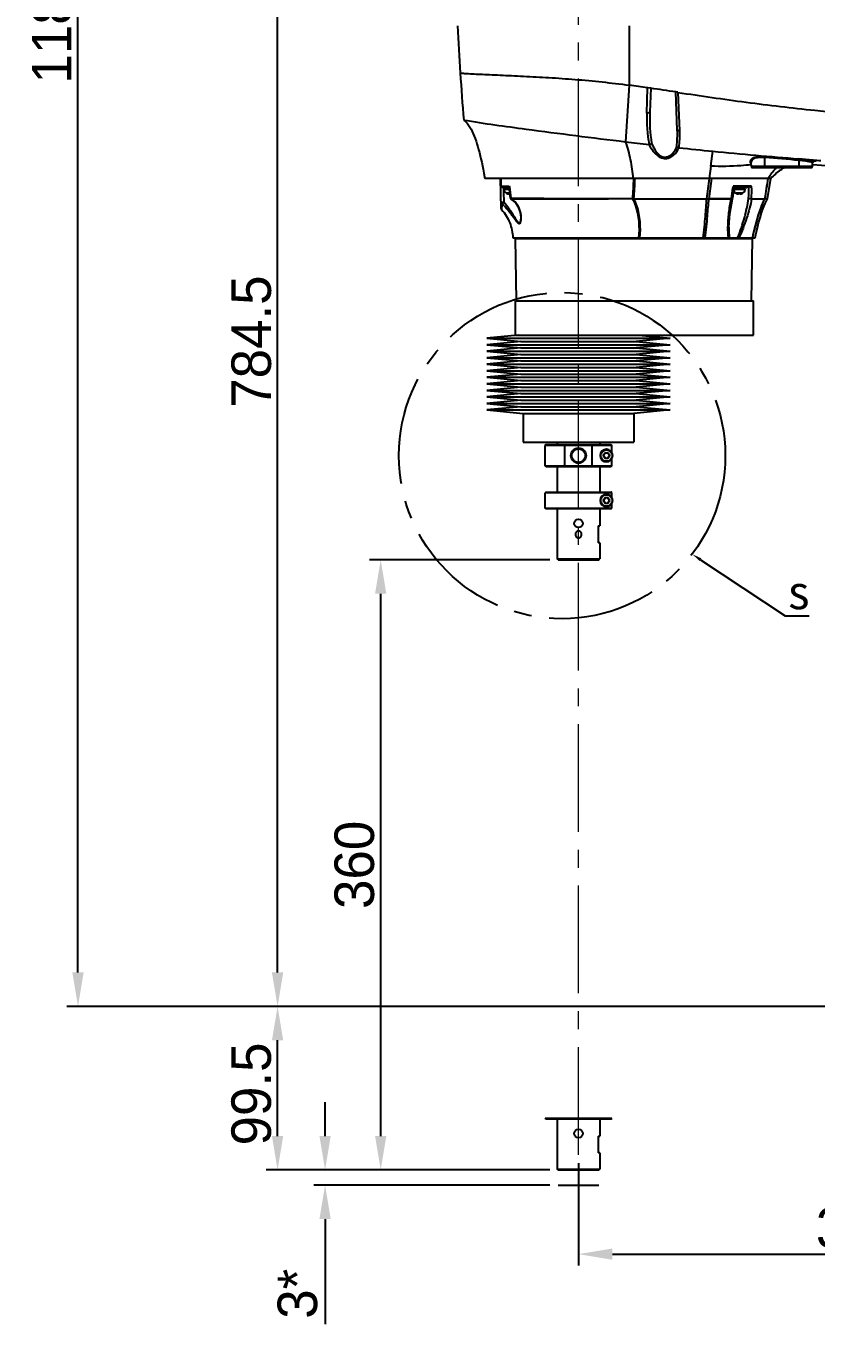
# Model space of a CAD drawing. Header units: millimetres. Extents: x 4086 to 8300, y 123 to 1549.
# Drawn here: x 6635.5 to 6775.3, y 816.3 to 1046.1 of the extents above; entities that cross this region are included whole.
import ezdxf
from ezdxf import colors
from ezdxf.entities.mleader import LeaderData, LeaderLine
from ezdxf.math import Vec2, Vec3

# ---------------------------------------------------------------- set-up
doc = ezdxf.new("R2010")
doc.units = ezdxf.units.MM
doc.linetypes.add('CENTER2', pattern=[28.575, 19.05, -3.175, 3.175, -3.175])
doc.linetypes.add('PHANTOM', pattern=[0.8, 0.45, -0.05, 0.1, -0.05, 0.1, -0.05])
doc.layers.add('DEFAULT_3', color=7, linetype='PHANTOM')
doc.layers.add('中心线层', color=7, linetype='CENTER2', lineweight=0)
doc.layers.add('轮廓实线层', color=7, linetype='Continuous', lineweight=30)
doc.styles.get("Standard").update_dxf_attribs({"font": 'simsun.ttc'})
doc.styles.add('思源黑', font='SourceHanSansCN-Normal.ttf')
doc.dimstyles.new('尺寸标注_3_10比例', dxfattribs={"dimtxt": 7, "dimasz": 6, "dimexe": 2, "dimexo": 1.5, "dimgap": 1, "dimtad": 1, "dimdec": 1, "dimlfac": 3.333333, "dimdsep": 46, "dimtxsty": '思源黑', "dimcen": 0.09, "dimadec": 0, "dimazin": 0, "dimtp": 0.01, "dimtm": 0.01, "dimtfac": 1, "dimtdec": 1, "dimtofl": 0, "dimtmove": 0, "dimatfit": 3, "dimfxl": 0, "dimtolj": 1, "dimarcsym": 0})

# ---------------------------------------------------------------- blocks, each defined once
blk = doc.blocks.new('*D1396')
at = {"layer": 'Defpoints', "color": 0}
for p in [(6840.73, 997.51), (6733.26, 846.31), (6840.73, 828.7)]:
    blk.add_point(p, dxfattribs=at)
at = {"layer": '轮廓实线层', "color": 0, "lineweight": -2}
for p, q in [((6840.73, 996.01), (6840.73, 826.7)), ((6733.26, 844.81), (6733.26, 826.7)), ((6739.26, 828.7), (6834.73, 828.7))]:
    blk.add_line(p, q, dxfattribs=at)
at = {"layer": '轮廓实线层', "color": 0}
for points in [[(6739.26, 829.7), (6739.26, 827.7), (6733.26, 828.7)], [(6834.73, 827.7), (6834.73, 829.7), (6840.73, 828.7)]]:
    blk.add_solid(points, dxfattribs=at)
at = {"layer": '轮廓实线层', "color": 0, "insert": (6786.99, 833.33), "char_height": 7, "attachment_point": 5, "style": '思源黑'}
blk.add_mtext('\\A1;358.2', dxfattribs=at)
blk = doc.blocks.new('*D1615')
at = {"color": 0, "lineweight": -2}
for p, q in [((6728.16, 951.61), (6696.24, 951.61)), ((6698.24, 849.61), (6698.24, 945.61)), ((6728.16, 843.61), (6696.24, 843.61))]:
    blk.add_line(p, q, dxfattribs=at)
at = {"color": 0}
for points in [[(6699.24, 945.61), (6697.24, 945.61), (6698.24, 951.61)], [(6697.24, 849.61), (6699.24, 849.61), (6698.24, 843.61)]]:
    blk.add_solid(points, dxfattribs=at)
at = {"layer": 'Defpoints', "color": 0}
for p in [(6698.24, 951.61), (6729.66, 951.61), (6729.66, 843.61)]:
    blk.add_point(p, dxfattribs=at)
at = {"color": 0, "insert": (6693.61, 897.61), "char_height": 7, "attachment_point": 5, "rotation": 90, "style": '思源黑'}
blk.add_mtext('\\A1;360', dxfattribs=at)
blk = doc.blocks.new('*D1616')
at = {"color": 0, "lineweight": -2}
for p, q in [((6934.86, 872.56), (6677.99, 872.56)), ((6679.99, 849.61), (6679.99, 866.56)), ((6728.16, 843.61), (6677.99, 843.61))]:
    blk.add_line(p, q, dxfattribs=at)
at = {"color": 0}
for points in [[(6680.99, 866.56), (6678.99, 866.56), (6679.99, 872.56)], [(6678.99, 849.61), (6680.99, 849.61), (6679.99, 843.61)]]:
    blk.add_solid(points, dxfattribs=at)
at = {"layer": 'Defpoints', "color": 0}
for p in [(6679.99, 872.56), (6936.36, 872.56), (6729.66, 843.61)]:
    blk.add_point(p, dxfattribs=at)
at = {"color": 0, "insert": (6675.36, 857.05), "char_height": 7, "attachment_point": 5, "rotation": 90, "style": '思源黑'}
blk.add_mtext('\\A1;\\A1;99.5', dxfattribs=at)
blk = doc.blocks.new('*D1618')
at = {"color": 0, "lineweight": -2}
for p, q in [((6688.4, 849.61), (6688.4, 855.61)), ((6728.16, 843.61), (6686.4, 843.61)), ((6728.16, 840.91), (6686.4, 840.91)), ((6688.4, 834.91), (6688.4, 816.33))]:
    blk.add_line(p, q, dxfattribs=at)
at = {"color": 0}
for points in [[(6687.4, 849.61), (6689.4, 849.61), (6688.4, 843.61)], [(6689.4, 834.91), (6687.4, 834.91), (6688.4, 840.91)]]:
    blk.add_solid(points, dxfattribs=at)
at = {"layer": 'Defpoints', "color": 0}
for p in [(6688.4, 843.61), (6729.66, 843.61), (6729.66, 840.91)]:
    blk.add_point(p, dxfattribs=at)
at = {"color": 0, "insert": (6683.54, 821.68), "char_height": 7, "attachment_point": 5, "rotation": 90, "style": '思源黑'}
blk.add_mtext('\\A1;\\A1;3*', dxfattribs=at)
blk = doc.blocks.new('*D1620')
at = {"color": 0, "lineweight": -2}
for p, q in [((6807.18, 1107.91), (6677.99, 1107.91)), ((6679.99, 878.56), (6679.99, 1101.91)), ((6934.86, 872.56), (6677.99, 872.56))]:
    blk.add_line(p, q, dxfattribs=at)
at = {"color": 0}
for points in [[(6680.99, 1101.91), (6678.99, 1101.91), (6679.99, 1107.91)], [(6678.99, 878.56), (6680.99, 878.56), (6679.99, 872.56)]]:
    blk.add_solid(points, dxfattribs=at)
at = {"layer": 'Defpoints', "color": 0}
for p in [(6679.99, 1107.91), (6808.68, 1107.91), (6936.36, 872.56)]:
    blk.add_point(p, dxfattribs=at)
at = {"color": 0, "insert": (6675.37, 990.23), "char_height": 7, "attachment_point": 5, "rotation": 90, "style": '思源黑'}
blk.add_mtext('\\A1;784.5', dxfattribs=at)
blk = doc.blocks.new('*D1621')
at = {"color": 0, "lineweight": -2}
for p, q in [((6725.98, 1227.91), (6642.66, 1227.91)), ((6644.66, 878.56), (6644.66, 1221.91)), ((6934.86, 872.56), (6642.66, 872.56))]:
    blk.add_line(p, q, dxfattribs=at)
at = {"color": 0}
for points in [[(6645.66, 1221.91), (6643.66, 1221.91), (6644.66, 1227.91)], [(6643.66, 878.56), (6645.66, 878.56), (6644.66, 872.56)]]:
    blk.add_solid(points, dxfattribs=at)
at = {"layer": 'Defpoints', "color": 0}
for p in [(6644.66, 1227.91), (6727.48, 1227.91), (6936.36, 872.56)]:
    blk.add_point(p, dxfattribs=at)
at = {"color": 0, "insert": (6640.05, 1050.23), "char_height": 7, "attachment_point": 5, "rotation": 90, "style": '思源黑'}
blk.add_mtext('\\A1;\\A1;1181.5', dxfattribs=at)

msp = doc.modelspace()

# ---------------------------------------------------------------- linework, layer by layer
for p, q in [((6742.204, 1046.107), (6742.205, 1035.616)), ((6742.205, 1035.616), (6741.578, 1025.611)), ((6745.341, 1030.697), (6745.485, 1035.144)), ((6746.029, 1035.084), (6745.542, 1035.154)), ((6746.029, 1035.084), (6745.88, 1030.819)), ((6750.741, 1027.682), (6750.505, 1034.419)), ((6750.79, 1034.376), (6750.505, 1034.419)), ((6750.862, 1034.338), (6751.118, 1027.54)), ((6712.948, 1029.448), (6713.035, 1029.389)), ((6756.658, 1021.282), (6757.016, 1023.936)), ((6766.256, 1022.797), (6766.267, 1022.938)), ((6766.256, 1021.056), (6766.256, 1022.797)), ((6773.413, 1022.496), (6772.277, 1022.584)), ((6756.658, 1021.281), (6756.364, 1019.107)), ((6763.85, 1021.201), (6763.825, 1021.944)), ((6774.661, 1021.201), (6763.85, 1021.201)), ((6764, 1021.056), (6774.511, 1021.056)), ((6772.256, 1022.317), (6772.256, 1021.056)), ((6774.661, 1021.201), (6774.685, 1021.891)), ((6774.685, 1021.891), (6774.685, 1021.891)), ((6774.762, 1021.998), (6774.731, 1021.993)), ((6774.734, 1021.991), (6774.753, 1022.002)), ((6719.49, 1019.107), (6716.674, 1019.107)), ((6719.567, 1013.784), (6719.427, 1019.107)), ((6742.996, 1019.107), (6719.49, 1019.108)), ((6719.49, 1019.107), (6719.524, 1017.746)), ((6743.204, 1019.108), (6742.996, 1019.108)), ((6756.364, 1019.108), (6743.204, 1019.108)), ((6756.778, 1019.107), (6756.364, 1019.107)), ((6761.135, 1019.11), (6756.778, 1019.107)), ((6762.175, 1019.111), (6761.135, 1019.11)), ((6762.335, 1019.111), (6762.175, 1019.111)), ((6766.76, 1019.116), (6762.335, 1019.111)), ((6766.715, 1015.507), (6767.292, 1019.107)), ((6766.779, 1019.116), (6766.76, 1019.116)), ((6767.292, 1019.107), (6766.778, 1019.108)), ((6719.524, 1017.746), (6721.001, 1017.746)), ((6720.937, 1017.607), (6719.617, 1017.607)), ((6719.772, 1017.457), (6719.772, 1017.607)), ((6720.928, 1017.457), (6719.773, 1017.457)), ((6719.956, 1017.461), (6719.96, 1017.243)), ((6719.96, 1017.243), (6719.962, 1017.153)), ((6719.962, 1017.153), (6719.971, 1016.713)), ((6719.971, 1016.713), (6720.008, 1014.912)), ((6720.057, 1017.154), (6720.057, 1017.244)), ((6720.057, 1017.244), (6720.974, 1017.244)), ((6720.984, 1017.154), (6720.057, 1017.154)), ((6720.293, 1017.244), (6720.293, 1017.457)), ((6720.5, 1016.49), (6720.567, 1016.464)), ((6720.508, 1016.49), (6720.5, 1016.49)), ((6720.95, 1016.49), (6720.508, 1016.49)), ((6720.567, 1016.47), (6720.567, 1016.464)), ((6720.928, 1017.617), (6721.17, 1015.643)), ((6721.003, 1016.493), (6720.95, 1016.49)), ((6720.95, 1016.47), (6720.95, 1016.385)), ((6721.001, 1017.746), (6721.015, 1017.628)), ((6721.077, 1016.49), (6721.003, 1016.493)), ((6721.175, 1015.644), (6721.17, 1015.642)), ((6721.192, 1015.646), (6721.175, 1015.644)), ((6721.26, 1015.655), (6721.324, 1015.654)), ((6760.53, 1015.529), (6760.607, 1016.037)), ((6760.618, 1017.638), (6760.589, 1017.434)), ((6760.607, 1016.037), (6760.836, 1017.607)), ((6760.633, 1017.741), (6760.618, 1017.638)), ((6760.839, 1017.741), (6760.633, 1017.741)), ((6762.747, 1017.154), (6760.782, 1017.154)), ((6760.784, 1017.244), (6762.747, 1017.244)), ((6763.032, 1017.457), (6760.815, 1017.457)), ((6761.92, 1017.607), (6760.821, 1017.607)), ((6761.133, 1017.74), (6760.839, 1017.741)), ((6760.943, 1017.244), (6760.943, 1017.457)), ((6761.922, 1017.739), (6761.133, 1017.74)), ((6761.15, 1016.49), (6761.217, 1016.464)), ((6761.158, 1016.49), (6761.15, 1016.49)), ((6761.6, 1016.49), (6761.158, 1016.49)), ((6761.217, 1016.47), (6761.217, 1016.464)), ((6761.653, 1016.493), (6761.6, 1016.49)), ((6761.6, 1016.47), (6761.6, 1016.385)), ((6761.727, 1016.49), (6761.653, 1016.493)), ((6761.804, 1016.493), (6761.727, 1016.49)), ((6761.855, 1016.49), (6761.804, 1016.493)), ((6762.304, 1016.49), (6761.855, 1016.49)), ((6761.855, 1016.385), (6761.855, 1016.47)), ((6762.005, 1017.738), (6761.922, 1017.739)), ((6762.337, 1017.738), (6762.005, 1017.738)), ((6762.237, 1016.464), (6762.304, 1016.49)), ((6762.237, 1016.464), (6762.237, 1016.47)), ((6762.596, 1017.737), (6762.337, 1017.738)), ((6762.512, 1017.244), (6762.512, 1017.457)), ((6763.626, 1017.607), (6762.583, 1017.607)), ((6763.033, 1017.737), (6762.596, 1017.737)), ((6762.747, 1017.154), (6762.747, 1017.244)), ((6763.032, 1017.457), (6763.032, 1017.607)), ((6763.645, 1017.736), (6763.033, 1017.737)), ((6763.894, 1017.736), (6763.645, 1017.736)), ((6719.653, 1014.023), (6719.643, 1013.592)), ((6721.324, 1015.417), (6721.33, 1015.416)), ((6721.325, 1015.417), (6721.624, 1015.231)), ((6721.624, 1015.231), (6722.143, 1014.759)), ((6722.143, 1014.759), (6722.587, 1014.083)), ((6742.807, 1015.533), (6742.818, 1015.483)), ((6742.807, 1015.533), (6743.012, 1015.532)), ((6742.818, 1015.483), (6743.023, 1015.484)), ((6743.012, 1015.532), (6743.023, 1015.484)), ((6755.932, 1015.518), (6756.338, 1015.518)), ((6760.06, 1012.874), (6760.525, 1015.503)), ((6760.32, 1015.559), (6760.315, 1015.524)), ((6760.525, 1015.503), (6760.53, 1015.529)), ((6760.525, 1015.503), (6760.525, 1015.503)), ((6766.715, 1015.507), (6766.194, 1015.507)), ((6723.025, 1012.271), (6723.025, 1012.268)), ((6759.884, 1010.516), (6760.06, 1012.874)), ((6759.884, 1010.517), (6759.884, 1010.516)), ((6721.645, 1008.607), (6760.187, 1008.607)), ((6722.301, 997.422), (6722.109, 1008.46)), ((6722.109, 1008.46), (6764.081, 1008.46)), ((6760.897, 1008.607), (6764.545, 1008.607)), ((6763.889, 997.422), (6764.081, 1008.46)), ((6764.032, 1008.654), (6764.022, 1008.607)), ((6764.047, 1008.724), (6764.032, 1008.654)), ((6764.05, 1008.65), (6764.041, 1008.607)), ((6722.111, 991.377), (6722.111, 997.422)), ((6722.111, 997.422), (6764.201, 997.422)), ((6764.201, 991.377), (6764.201, 997.422)), ((6722.569, 991.377), (6717.036, 990.844)), ((6717.036, 990.844), (6723.036, 990.266)), ((6717.036, 990.844), (6749.475, 990.844)), ((6722.111, 991.377), (6764.201, 991.377)), ((6749.475, 990.844), (6743.475, 990.266)), ((6743.942, 991.377), (6749.475, 990.844)), ((6723.036, 990.266), (6717.036, 989.689)), ((6717.036, 989.689), (6723.036, 989.111)), ((6717.036, 989.689), (6749.475, 989.689)), ((6723.036, 989.111), (6717.036, 988.533)), ((6717.036, 988.533), (6723.036, 987.955)), ((6717.036, 988.533), (6749.475, 988.533)), ((6723.036, 990.266), (6743.475, 990.266)), ((6723.036, 989.111), (6743.475, 989.111)), ((6743.475, 990.266), (6749.475, 989.689)), ((6749.475, 989.689), (6743.475, 989.111)), ((6743.475, 989.111), (6749.475, 988.533)), ((6749.475, 988.533), (6743.475, 987.955)), ((6723.036, 987.955), (6717.036, 987.378)), ((6717.036, 987.378), (6723.036, 986.8)), ((6717.036, 987.378), (6749.475, 987.378)), ((6723.036, 986.8), (6717.036, 986.222)), ((6717.036, 986.222), (6723.036, 985.644)), ((6717.036, 986.222), (6749.475, 986.222)), ((6723.036, 987.955), (6743.475, 987.955)), ((6723.036, 986.8), (6743.475, 986.8)), ((6743.475, 987.955), (6749.475, 987.378)), ((6749.475, 987.378), (6743.475, 986.8)), ((6743.475, 986.8), (6749.475, 986.222)), ((6749.475, 986.222), (6743.475, 985.644)), ((6723.036, 985.644), (6717.036, 985.067)), ((6717.036, 985.067), (6723.036, 984.489)), ((6717.036, 985.067), (6749.475, 985.067)), ((6723.036, 984.489), (6717.036, 983.911)), ((6717.036, 983.911), (6723.036, 983.334)), ((6717.036, 983.911), (6749.475, 983.911)), ((6723.036, 985.644), (6743.475, 985.644)), ((6723.036, 984.489), (6743.475, 984.489)), ((6743.475, 985.644), (6749.475, 985.067)), ((6749.475, 985.067), (6743.475, 984.489)), ((6743.475, 984.489), (6749.475, 983.911)), ((6749.475, 983.911), (6743.475, 983.334)), ((6723.036, 983.334), (6717.036, 982.756)), ((6717.036, 982.756), (6723.036, 982.178)), ((6717.036, 982.756), (6749.475, 982.756)), ((6723.036, 982.178), (6717.036, 981.6)), ((6717.036, 981.6), (6723.036, 981.023)), ((6717.036, 981.6), (6749.475, 981.6)), ((6723.036, 983.334), (6743.475, 983.334)), ((6723.036, 982.178), (6743.475, 982.178)), ((6743.475, 983.334), (6749.475, 982.756)), ((6749.475, 982.756), (6743.475, 982.178)), ((6743.475, 982.178), (6749.475, 981.6)), ((6749.475, 981.6), (6743.475, 981.023)), ((6723.036, 981.023), (6717.036, 980.445)), ((6717.036, 980.445), (6723.036, 979.867)), ((6717.036, 980.445), (6749.475, 980.445)), ((6723.036, 979.867), (6717.036, 979.289)), ((6717.036, 979.289), (6723.036, 978.712)), ((6717.036, 979.289), (6749.475, 979.289)), ((6723.036, 981.023), (6743.475, 981.023)), ((6723.036, 979.867), (6743.475, 979.867)), ((6743.475, 981.023), (6749.475, 980.445)), ((6749.475, 980.445), (6743.475, 979.867)), ((6743.475, 979.867), (6749.475, 979.289)), ((6749.475, 979.289), (6743.475, 978.712)), ((6723.036, 978.712), (6717.036, 978.134)), ((6717.036, 978.134), (6723.461, 977.515)), ((6717.036, 978.134), (6749.475, 978.134)), ((6723.036, 978.712), (6743.475, 978.712)), ((6723.461, 977.515), (6723.461, 972.456)), ((6723.461, 977.515), (6743.051, 977.515)), ((6749.475, 978.134), (6743.051, 977.515)), ((6743.051, 977.515), (6743.051, 972.456)), ((6743.475, 978.712), (6749.475, 978.134)), ((6723.461, 972.456), (6743.051, 972.456)), ((6727.481, 972.006), (6727.331, 971.856)), ((6727.481, 972.006), (6739.026, 972.006)), ((6729.506, 972.456), (6729.506, 972.006)), ((6737.006, 972.456), (6737.006, 972.006)), ((6739.026, 972.006), (6739.176, 971.856)), ((6727.331, 968.256), (6727.331, 971.856)), ((6739.176, 971.856), (6727.331, 971.856)), ((6730.817, 968.256), (6730.817, 971.856)), ((6734.251, 970.726), (6734.251, 970.968)), ((6735.694, 968.256), (6735.694, 971.856)), ((6737.947, 970.5), (6737.688, 970.053)), ((6737.688, 970.053), (6737.946, 969.606)), ((6738.463, 970.499), (6737.947, 970.5)), ((6738.462, 969.606), (6738.72, 970.053)), ((6738.72, 970.053), (6738.463, 970.499)), ((6738.988, 970.86), (6738.988, 970.752)), ((6739.176, 970.449), (6739.176, 971.856)), ((6727.481, 968.106), (6727.331, 968.256)), ((6727.331, 968.256), (6739.176, 968.256)), ((6727.481, 968.106), (6739.026, 968.106)), ((6729.506, 968.106), (6729.506, 963.606)), ((6734.251, 969.144), (6734.251, 969.386)), ((6737.006, 968.106), (6737.006, 963.606)), ((6737.946, 969.606), (6738.462, 969.606)), ((6738.988, 969.353), (6738.988, 969.245)), ((6739.176, 968.256), (6739.026, 968.106)), ((6739.176, 968.256), (6739.176, 969.656)), ((6727.481, 963.606), (6727.331, 963.456)), ((6727.331, 960.756), (6727.331, 963.456)), ((6739.176, 963.456), (6727.331, 963.456)), ((6727.481, 963.606), (6739.026, 963.606)), ((6738.988, 962.91), (6738.988, 962.802)), ((6739.076, 963.556), (6739.026, 963.606)), ((6739.126, 963.506), (6739.076, 963.556)), ((6739.176, 963.456), (6739.126, 963.506)), ((6739.176, 962.499), (6739.176, 963.456)), ((6727.481, 960.606), (6727.331, 960.756)), ((6727.331, 960.756), (6739.176, 960.756)), ((6739.026, 960.606), (6727.481, 960.606)), ((6729.506, 960.606), (6729.506, 951.756)), ((6737.006, 960.606), (6737.006, 957.606)), ((6737.947, 962.55), (6737.688, 962.103)), ((6737.688, 962.103), (6737.946, 961.656)), ((6737.946, 961.656), (6738.462, 961.656)), ((6738.463, 962.549), (6737.947, 962.55)), ((6738.462, 961.656), (6738.72, 962.103)), ((6738.72, 962.103), (6738.463, 962.549)), ((6738.988, 961.403), (6738.988, 961.295)), ((6739.026, 960.606), (6739.176, 960.756)), ((6739.176, 960.756), (6739.176, 961.706)), ((6736.706, 957.606), (6736.706, 954.606)), ((6736.706, 957.606), (6737.006, 957.606)), ((6737.006, 954.606), (6736.706, 954.606)), ((6737.006, 954.606), (6737.006, 951.756)), ((6729.656, 951.606), (6729.506, 951.756)), ((6729.506, 951.756), (6737.006, 951.756)), ((6729.656, 951.606), (6736.856, 951.606)), ((6736.856, 951.606), (6737.006, 951.756)), ((6727.481, 852.606), (6727.331, 852.756)), ((6727.331, 852.756), (6739.176, 852.756)), ((6739.026, 852.606), (6727.481, 852.606)), ((6729.506, 852.606), (6729.506, 843.756)), ((6737.006, 852.606), (6737.006, 849.606)), ((6739.026, 852.606), (6739.176, 852.756)), ((6736.706, 849.606), (6736.706, 846.606)), ((6736.706, 849.606), (6737.006, 849.606)), ((6737.006, 846.606), (6736.706, 846.606)), ((6737.006, 846.606), (6737.006, 843.756)), ((6729.656, 843.606), (6729.506, 843.756)), ((6729.506, 843.756), (6737.006, 843.756)), ((6729.656, 843.606), (6736.856, 843.606)), ((6736.856, 843.606), (6737.006, 843.756)), ((6729.656, 840.906), (6736.856, 840.906))]:
    msp.add_line(p, q)
for points in [[(6745.542, 1035.154), (6745.524, 1035.147), (6745.505, 1035.143), (6745.485, 1035.144)], [(6750.862, 1034.338), (6750.836, 1034.346), (6750.812, 1034.358), (6750.79, 1034.376)], [(6713.035, 1029.389), (6713.313, 1029.157), (6713.569, 1028.874), (6713.804, 1028.549), (6714.023, 1028.196), (6714.229, 1027.824), (6714.425, 1027.436), (6714.611, 1027.03), (6714.787, 1026.605), (6714.956, 1026.16), (6715.117, 1025.701), (6715.273, 1025.225), (6715.424, 1024.733), (6715.571, 1024.223), (6715.714, 1023.694), (6715.853, 1023.146), (6715.989, 1022.578), (6716.122, 1021.988), (6716.252, 1021.374), (6716.379, 1020.736), (6716.505, 1020.071), (6716.628, 1019.378), (6716.674, 1019.107)], [(6745.772, 1025.129), (6745.756, 1025.127), (6745.738, 1025.126), (6745.721, 1025.128)], [(6751.024, 1024.543), (6751.013, 1024.545), (6751.002, 1024.547), (6750.991, 1024.549)], [(6774.685, 1021.891), (6774.686, 1021.907), (6774.734, 1021.991)], [(6722.587, 1014.083), (6722.923, 1013.105), (6723.025, 1012.271)]]:
    msp.add_lwpolyline(points)
for centre, radius in [((6733.256, 970.056), 1.35), ((6733.256, 970.056), 1.2), ((6738.204, 970.053), 1.05), ((6738.204, 970.053), 1.005), ((6738.204, 970.053), 0.516), ((6738.204, 962.103), 1.05), ((6738.204, 962.103), 1.005), ((6738.204, 962.103), 0.516), ((6733.256, 958.056), 0.75), ((6733.256, 850.056), 0.75)]:
    msp.add_circle(centre, radius)
for centre, radius, start, end in [((7243.099, 1071.594), 531.856, 182.74675, 183.64504), ((7116.254, 1063.443), 404.75, 183.63505, 184.81655), ((6707.541, 783.289), 254.697, 81.43248, 82.17787), ((6659.105, 434.538), 606.804, 81.336764, 81.764023), ((6842.337, 1880.692), 860.999, 263.279521, 263.557032), ((6833.158, 1795.651), 775.466, 263.920061, 264.365159), ((6830.732, 1769.73), 749.429, 264.355139, 265.526441), ((6618.236, -874.827), 1903.53, 85.358618, 85.539802), ((6764, 1021.206), 0.15, 182, 270), ((6770.205, 998.783), 23.623, 84.16346, 85.02145), ((6770.182, 998.527), 23.88, 83.33488, 84.16911), ((6830.24, 1763.605), 743.284, 265.615238, 265.826311), ((6772.445, 1062.103), 39.982, 272.90137, 274.09239), ((6774.511, 1021.206), 0.15, 270, 358), ((6837.607, 1751.112), 732.231, 265.071003, 267.053115), ((6774.582, 1023.159), 1.175, 275.54196, 277.29849), ((6719.613, 1017.757), 0.15, 181.5, 270), ((6720.777, 1017.154), 0.72, 180, 247.38014), ((6721.077, 1017.874), 1.495, 250.04787, 265.10622), ((6721.077, 1017.874), 1.411, 264.81427, 270), ((7291.445, 1087.316), 574.671, 186.965186, 187.163407), ((6723.163, 1000.867), 14.91, 97.33443, 97.59693), ((6347.816, 1075.723), 416.868, 351.70183, 351.96213), ((6761.427, 1017.154), 0.72, 195.03637, 247.38014), ((6761.727, 1017.874), 1.495, 250.04787, 265.10622), ((6761.727, 1017.874), 1.411, 264.81427, 275.18573), ((6761.727, 1017.874), 1.495, 274.89378, 289.95213), ((6762.027, 1017.154), 0.72, 292.61986, 360), ((7049.671, 1005.376), 330.131, 178.38396, 178.49919), ((6701.739, 996.763), 25.354, 43.69467, 44.98616), ((6739.717, 6289.591), 5274.108, 270.035916, 270.176137), ((6756.048, -468.345), 1483.842, 89.835296, 89.98892), ((6755.596, 2797.338), 1781.82, 270.023841, 270.151734), ((6759.292, 1015.565), 1.024, 355.86072, 357.74773), ((6760.529, 1017.427), 1.914, 263.58384, 264.82313), ((6718.567, 1012.109), 4.538, 2.09827, 6.19583), ((6754.562, 1011.956), 7.613, 333.90627, 334.53961), ((6784.808, 960.232), 55.228, 167.69052, 167.84975), ((6681.703, 960.232), 55.228, 12.15025, 12.30948), ((6738.204, 970.053), 1.125, 45.88933, 314.11067), ((6784.808, 979.88), 55.228, 192.15025, 192.30948), ((6681.703, 979.88), 55.228, 347.69052, 347.84975), ((6738.204, 962.103), 1.125, 45.88933, 314.11067)]:
    msp.add_arc(centre, radius, start, end)
for points, knots in [([(6712.318, 1037.782), (6712.321, 1037.76), (6712.45, 1037.786), (6712.596, 1037.735), (6712.923, 1037.731), (6713.326, 1037.696), (6713.841, 1037.669), (6714.689, 1037.62), (6715.929, 1037.56), (6717.59, 1037.486), (6719.445, 1037.405), (6721.445, 1037.315), (6724.315, 1037.178), (6728.074, 1036.976), (6732.71, 1036.656), (6737.445, 1036.219), (6740.616, 1035.835), (6742.205, 1035.616)], [0, 0, 0, 0, 0.0021912, 0.0085301, 0.018825, 0.03274, 0.0499243, 0.0700536, 0.1179172, 0.174061, 0.2365446, 0.3036784, 0.3744853, 0.5241356, 0.6803717, 0.8395047, 1, 1, 1, 1]), ([(6750.862, 1034.338), (6754.883, 1033.748), (6762.936, 1032.551), (6779.141, 1030.638), (6791.37, 1029.791), (6799.532, 1029.382)], [0, 0, 0, 0, 0.2490964, 0.4990653, 1, 1, 1, 1]), ([(6712.933, 1029.458), (6716.6, 1028.842), (6726.149, 1027.548), (6735.703, 1026.309), (6741.578, 1025.611)], [0, 0, 0, 0, 0.385917, 1, 1, 1, 1]), ([(6745.88, 1030.819), (6745.878, 1030.753), (6745.623, 1030.685), (6745.465, 1030.685), (6745.341, 1030.697)], [0, 0, 0, 0, 0.3457615, 1, 1, 1, 1]), ([(6751.118, 1027.54), (6751.07, 1027.541), (6750.948, 1027.553), (6750.744, 1027.593), (6750.741, 1027.682)], [0, 0, 0, 0, 0.3505941, 1, 1, 1, 1]), ([(6742.996, 1019.107), (6742.869, 1020.224), (6742.628, 1021.889), (6742.121, 1024.053), (6741.808, 1025.116), (6741.578, 1025.611)], [0, 0, 0, 0, 0.5051725, 0.7544999, 1, 1, 1, 1]), ([(6745.721, 1025.128), (6746.278, 1024.051), (6747.453, 1022.445), (6749.373, 1022.726), (6750.346, 1023.357), (6750.837, 1024.061), (6751.024, 1024.543)], [0, 0, 0, 0, 0.5145003, 0.6531418, 0.7804651, 1, 1, 1, 1]), ([(6745.772, 1025.129), (6745.892, 1025.154), (6746.043, 1025.212), (6746.169, 1025.308), (6746.193, 1025.332)], [0, 0, 0, 0, 0.7818208, 1, 1, 1, 1]), ([(6746.193, 1025.332), (6746.613, 1024.316), (6747.528, 1022.66), (6749.27, 1022.974), (6750.094, 1023.635), (6750.491, 1024.316), (6750.65, 1024.781)], [0, 0, 0, 0, 0.5140718, 0.6451742, 0.7703741, 1, 1, 1, 1]), ([(6750.991, 1024.549), (6750.885, 1024.579), (6750.751, 1024.644), (6750.664, 1024.755), (6750.65, 1024.781)], [0, 0, 0, 0, 0.7887978, 1, 1, 1, 1]), ([(6763.683, 1021.929), (6763.643, 1022.09), (6763.722, 1022.509), (6764.346, 1022.88), (6765.223, 1022.993), (6765.897, 1022.966), (6766.267, 1022.938)], [0, 0, 0, 0, 0.1580817, 0.3576569, 0.6454314, 1, 1, 1, 1]), ([(6766.256, 1022.797), (6765.932, 1022.825), (6765.333, 1022.851), (6764.541, 1022.761), (6763.957, 1022.462), (6763.819, 1022.098), (6763.825, 1021.944)], [0, 0, 0, 0, 0.3431393, 0.6301955, 0.8376535, 1, 1, 1, 1]), ([(6763.824, 1021.529), (6763.219, 1021.47), (6760.837, 1021.264), (6758.439, 1021.212), (6756.658, 1021.281)], [0, 0, 0, 0, 0.2544356, 1, 1, 1, 1]), ([(6766.779, 1019.116), (6767.137, 1019.641), (6767.64, 1020.318), (6768.219, 1020.927), (6768.365, 1021.069)], [0, 0, 0, 0, 0.7575475, 1, 1, 1, 1]), ([(6769.746, 1021.075), (6769.491, 1020.929), (6768.61, 1020.355), (6767.811, 1019.659), (6767.292, 1019.107)], [0, 0, 0, 0, 0.2788282, 1, 1, 1, 1]), ([(6772.256, 1022.317), (6772.257, 1022.334), (6772.261, 1022.382), (6772.264, 1022.43), (6772.268, 1022.46)], [0, 0, 0, 0, 0.3535636, 1, 1, 1, 1]), ([(6774.329, 1022.028), (6774.241, 1022.048), (6773.786, 1022.14), (6773.325, 1022.202), (6772.953, 1022.246)], [0, 0, 0, 0, 0.1940421, 1, 1, 1, 1]), ([(6773.402, 1022.343), (6773.507, 1022.33), (6773.864, 1022.282), (6774.221, 1022.225), (6774.469, 1022.172)], [0, 0, 0, 0, 0.2949938, 1, 1, 1, 1]), ([(6774.685, 1021.891), (6774.685, 1021.928), (6774.513, 1021.972), (6774.418, 1022.007), (6774.329, 1022.028)], [0, 0, 0, 0, 0.2845114, 1, 1, 1, 1]), ([(6774.469, 1022.172), (6774.544, 1022.155), (6774.661, 1022.114), (6774.797, 1022.102), (6774.868, 1022.007), (6774.791, 1022.003), (6774.762, 1021.998)], [0, 0, 0, 0, 0.4602155, 0.7354534, 0.8276085, 1, 1, 1, 1]), ([(6719.463, 1017.754), (6719.463, 1017.748), (6719.495, 1017.752), (6719.509, 1017.747), (6719.525, 1017.746)], [0, 0, 0, 0, 0.2692391, 1, 1, 1, 1]), ([(6719.525, 1017.746), (6719.526, 1017.723), (6719.537, 1017.678), (6719.567, 1017.64), (6719.585, 1017.627)], [0, 0, 0, 0, 0.5107476, 1, 1, 1, 1]), ([(6719.585, 1017.627), (6719.59, 1017.624), (6719.599, 1017.618), (6719.61, 1017.614), (6719.615, 1017.612)], [0, 0, 0, 0, 0.5100563, 1, 1, 1, 1]), ([(6719.615, 1017.612), (6719.62, 1017.611), (6719.629, 1017.608), (6719.639, 1017.607), (6719.644, 1017.607)], [0, 0, 0, 0, 0.5131542, 1, 1, 1, 1]), ([(6721.277, 1015.559), (6721.272, 1015.574), (6721.265, 1015.606), (6721.261, 1015.639), (6721.26, 1015.655)], [0, 0, 0, 0, 0.4999689, 1, 1, 1, 1]), ([(6721.324, 1015.654), (6722.906, 1015.64), (6730.067, 1015.56), (6737.228, 1015.544), (6742.807, 1015.533)], [0, 0, 0, 0, 0.2209472, 1, 1, 1, 1]), ([(6760.802, 1017.613), (6760.805, 1017.611), (6760.812, 1017.609), (6760.818, 1017.607), (6760.821, 1017.607)], [0, 0, 0, 0, 0.5562099, 1, 1, 1, 1]), ([(6719.537, 1014.912), (6719.538, 1014.899), (6719.623, 1014.916), (6719.743, 1014.888), (6719.906, 1014.905), (6720.008, 1014.912)], [0, 0, 0, 0, 0.0822159, 0.34969, 1, 1, 1, 1]), ([(6719.671, 1014.686), (6719.66, 1014.693), (6719.639, 1014.708), (6719.62, 1014.726), (6719.611, 1014.736)], [0, 0, 0, 0, 0.4966088, 1, 1, 1, 1]), ([(6719.643, 1013.591), (6720.249, 1012.915), (6721.223, 1011.328), (6721.587, 1009.514), (6721.645, 1008.607)], [0, 0, 0, 0, 0.4996523, 1, 1, 1, 1]), ([(6719.671, 1014.686), (6719.687, 1014.685), (6719.725, 1014.69), (6719.76, 1014.702), (6719.779, 1014.711)], [0, 0, 0, 0, 0.4367067, 1, 1, 1, 1]), ([(6723.025, 1012.268), (6723.031, 1012.047), (6723.02, 1011.724), (6722.942, 1011.378), (6722.846, 1011.222), (6722.657, 1011.199), (6722.484, 1011.428), (6722.214, 1011.797), (6721.879, 1012.361), (6721.452, 1013.027), (6720.849, 1013.9), (6720.35, 1014.516), (6720.008, 1014.912)], [0, 0, 0, 0, 0.1148351, 0.1653306, 0.1856955, 0.2033854, 0.2536717, 0.3161236, 0.4501988, 0.5886668, 0.7286508, 1, 1, 1, 1]), ([(6720.071, 1014.278), (6720.403, 1013.929), (6720.882, 1013.385), (6721.472, 1012.624), (6721.888, 1012.058), (6722.22, 1011.593), (6722.488, 1011.292), (6722.682, 1011.106), (6722.93, 1011.16), (6723.016, 1011.385), (6723.075, 1011.626), (6723.093, 1011.807), (6723.099, 1011.9)], [0, 0, 0, 0, 0.2855735, 0.4290564, 0.5694564, 0.7031376, 0.7640316, 0.8137198, 0.8496634, 0.8933583, 0.9447979, 1, 1, 1, 1]), ([(6721.249, 1015.475), (6721.259, 1015.469), (6721.282, 1015.462), (6721.306, 1015.462), (6721.318, 1015.464)], [0, 0, 0, 0, 0.4612416, 1, 1, 1, 1]), ([(6721.33, 1015.416), (6721.333, 1015.416), (6721.341, 1015.421), (6721.348, 1015.426), (6721.352, 1015.43)], [0, 0, 0, 0, 0.4115889, 1, 1, 1, 1]), ([(6742.818, 1015.483), (6740.923, 1015.48), (6733.768, 1015.468), (6726.612, 1015.427), (6721.352, 1015.43)], [0, 0, 0, 0, 0.2648213, 1, 1, 1, 1]), ([(6722.423, 1014.475), (6722.358, 1014.57), (6722.065, 1014.952), (6721.675, 1015.258), (6721.352, 1015.43)], [0, 0, 0, 0, 0.239695, 1, 1, 1, 1]), ([(6723.079, 1012.599), (6723.026, 1013.091), (6722.853, 1013.753), (6722.52, 1014.333), (6722.423, 1014.475)], [0, 0, 0, 0, 0.7417574, 1, 1, 1, 1]), ([(6742.818, 1015.484), (6743.022, 1015.094), (6743.938, 1012.936), (6744.069, 1010.495), (6743.883, 1008.607)], [0, 0, 0, 0, 0.1881877, 1, 1, 1, 1]), ([(6743.023, 1015.484), (6743.222, 1015.093), (6744.12, 1012.93), (6744.248, 1010.494), (6744.06, 1008.607)], [0, 0, 0, 0, 0.1879976, 1, 1, 1, 1]), ([(6755.929, 1015.497), (6755.776, 1014.489), (6755.672, 1012.179), (6755.436, 1009.883), (6755.255, 1008.607)], [0, 0, 0, 0, 0.4415484, 1, 1, 1, 1]), ([(6756.335, 1015.497), (6756.166, 1014.489), (6756.035, 1012.178), (6755.79, 1009.882), (6755.606, 1008.607)], [0, 0, 0, 0, 0.4425191, 1, 1, 1, 1]), ([(6759.715, 1010.519), (6759.729, 1011.35), (6759.862, 1013.017), (6760.1, 1014.678), (6760.313, 1015.491)], [0, 0, 0, 0, 0.4973393, 1, 1, 1, 1]), ([(6760.313, 1015.491), (6760.331, 1015.488), (6760.368, 1015.483), (6760.404, 1015.48), (6760.422, 1015.479)], [0, 0, 0, 0, 0.5082576, 1, 1, 1, 1]), ([(6760.43, 1015.515), (6760.418, 1015.516), (6760.393, 1015.517), (6760.369, 1015.519), (6760.356, 1015.52)], [0, 0, 0, 0, 0.4869591, 1, 1, 1, 1]), ([(6760.422, 1015.479), (6760.446, 1015.478), (6760.478, 1015.479), (6760.521, 1015.491), (6760.525, 1015.503)], [0, 0, 0, 0, 0.6552703, 1, 1, 1, 1]), ([(6760.43, 1015.515), (6760.446, 1015.515), (6760.475, 1015.515), (6760.503, 1015.517), (6760.514, 1015.52)], [0, 0, 0, 0, 0.5918718, 1, 1, 1, 1]), ([(6760.514, 1015.52), (6760.518, 1015.521), (6760.524, 1015.522), (6760.53, 1015.526), (6760.53, 1015.529)], [0, 0, 0, 0, 0.6342683, 1, 1, 1, 1]), ([(6761.435, 1008.683), (6761.962, 1009.789), (6762.611, 1012.11), (6763.234, 1014.431), (6763.367, 1015.596)], [0, 0, 0, 0, 0.5110082, 1, 1, 1, 1]), ([(6763.867, 1015.507), (6763.82, 1014.937), (6763.518, 1013.789), (6763.013, 1012.064), (6762.394, 1010.315), (6761.918, 1009.154), (6761.608, 1008.607)], [0, 0, 0, 0, 0.2355743, 0.4853692, 0.741329, 1, 1, 1, 1]), ([(6763.867, 1015.506), (6763.822, 1015.506), (6763.703, 1015.468), (6763.531, 1015.505), (6763.398, 1015.552), (6763.367, 1015.596)], [0, 0, 0, 0, 0.2568354, 0.6918606, 1, 1, 1, 1]), ([(6763.877, 1015.507), (6764.168, 1015.503), (6764.94, 1015.511), (6765.713, 1015.509), (6766.194, 1015.507)], [0, 0, 0, 0, 0.3760003, 1, 1, 1, 1]), ([(6766.194, 1015.507), (6765.942, 1015.008), (6764.984, 1012.828), (6764.431, 1010.5), (6764.047, 1008.724)], [0, 0, 0, 0, 0.2353014, 1, 1, 1, 1]), ([(6766.214, 1015.507), (6765.958, 1015.003), (6764.99, 1012.799), (6764.436, 1010.445), (6764.05, 1008.65)], [0, 0, 0, 0, 0.2355472, 1, 1, 1, 1]), ([(6733.256, 956.706), (6733.18, 956.706), (6733.028, 956.672), (6732.843, 956.532), (6732.724, 956.334), (6732.684, 956.106), (6732.724, 955.879), (6732.843, 955.68), (6733.028, 955.54), (6733.18, 955.506), (6733.256, 955.506)], [0, 0, 0, 0, 0.1249217, 0.2497603, 0.3747479, 0.4999999, 0.6252521, 0.7502397, 0.8750783, 1, 1, 1, 1]), ([(6733.256, 955.506), (6733.331, 955.506), (6733.483, 955.54), (6733.668, 955.68), (6733.787, 955.879), (6733.827, 956.106), (6733.787, 956.334), (6733.668, 956.532), (6733.483, 956.672), (6733.331, 956.706), (6733.256, 956.706)], [0, 0, 0, 0, 0.1249217, 0.2497603, 0.3747479, 0.4999998, 0.625252, 0.7502397, 0.8750782, 1, 1, 1, 1])]:
    msp.add_open_spline(points, degree=3, knots=knots)
for points in [[(6745.341, 1030.697), (6745.279, 1028.837), (6745.407, 1026.955), (6745.772, 1025.129)], [(6745.88, 1030.819), (6745.817, 1028.988), (6745.901, 1027.141), (6746.193, 1025.332)], [(6750.65, 1024.781), (6750.754, 1025.743), (6750.774, 1026.715), (6750.741, 1027.682)], [(6751.118, 1027.54), (6751.154, 1026.543), (6751.125, 1025.538), (6750.991, 1024.549)], [(6772.256, 1022.317), (6770.256, 1022.481), (6768.255, 1022.636), (6766.256, 1022.797)], [(6763.811, 1021.672), (6763.752, 1021.747), (6763.706, 1021.836), (6763.683, 1021.929)], [(6772.268, 1022.46), (6772.646, 1022.427), (6773.025, 1022.391), (6773.402, 1022.343)], [(6774.329, 1022.028), (6774.335, 1022.094), (6774.402, 1022.174), (6774.469, 1022.171)], [(6742.994, 1019.108), (6742.937, 1017.916), (6742.88, 1016.724), (6742.805, 1015.533)], [(6743.204, 1019.108), (6743.146, 1017.915), (6743.088, 1016.723), (6743.012, 1015.532)], [(6756.364, 1019.107), (6756.22, 1017.911), (6756.075, 1016.715), (6755.932, 1015.518)], [(6756.778, 1019.107), (6756.631, 1017.911), (6756.483, 1016.715), (6756.338, 1015.518)], [(6766.76, 1019.116), (6766.576, 1017.912), (6766.392, 1016.709), (6766.194, 1015.507)], [(6766.779, 1019.108), (6766.595, 1017.907), (6766.41, 1016.706), (6766.214, 1015.507)], [(6720.929, 1017.617), (6720.923, 1017.666), (6720.968, 1017.71), (6721.001, 1017.746)], [(6721.17, 1015.642), (6721.177, 1015.581), (6721.195, 1015.504), (6721.249, 1015.475)], [(6760.633, 1017.741), (6760.688, 1017.697), (6760.738, 1017.643), (6760.802, 1017.613)], [(6762.204, 1017.613), (6762.109, 1017.612), (6762.014, 1017.607), (6761.92, 1017.607)], [(6762.583, 1017.607), (6762.457, 1017.607), (6762.33, 1017.615), (6762.204, 1017.613)], [(6763.367, 1015.596), (6763.395, 1016.266), (6763.398, 1016.937), (6763.384, 1017.607)], [(6763.626, 1017.607), (6763.713, 1017.607), (6763.84, 1017.643), (6763.857, 1017.728)], [(6763.878, 1015.509), (6763.916, 1016.25), (6763.917, 1016.994), (6763.894, 1017.736)], [(6719.611, 1014.736), (6719.567, 1014.782), (6719.539, 1014.848), (6719.537, 1014.912)], [(6719.567, 1013.784), (6719.569, 1013.715), (6719.597, 1013.643), (6719.643, 1013.592)], [(6719.779, 1014.711), (6719.871, 1014.752), (6719.951, 1014.827), (6720.008, 1014.912)], [(6721.352, 1015.43), (6721.316, 1015.464), (6721.292, 1015.511), (6721.277, 1015.559)], [(6743.012, 1015.532), (6747.318, 1015.525), (6751.625, 1015.519), (6755.932, 1015.518)], [(6764.545, 1008.607), (6765.008, 1010.974), (6765.594, 1013.373), (6766.715, 1015.507)], [(6723.099, 1011.9), (6723.106, 1012.025), (6723.107, 1012.15), (6723.102, 1012.275)], [(6759.801, 1008.607), (6759.71, 1009.239), (6759.705, 1009.881), (6759.715, 1010.519)], [(6759.884, 1010.516), (6759.867, 1009.88), (6759.865, 1009.24), (6759.939, 1008.607)], [(6760.187, 1008.607), (6760.29, 1008.607), (6760.392, 1008.591), (6760.495, 1008.59)], [(6760.443, 1008.46), (6760.444, 1008.507), (6760.459, 1008.561), (6760.495, 1008.59)], [(6760.495, 1008.59), (6760.629, 1008.589), (6760.763, 1008.607), (6760.897, 1008.607)], [(6764.081, 1008.46), (6764.082, 1008.509), (6764.113, 1008.562), (6764.155, 1008.586)]]:
    msp.add_open_spline(points, degree=3)
at = {"layer": 'DEFAULT_3', "linetype": 'CENTER2'}
msp.add_circle((6730.354, 970.05), 28.875, dxfattribs=at)
at = {"layer": '中心线层'}
msp.add_line((6733.256, 846.306), (6733.256, 1230.667), dxfattribs=at)

# ---------------------------------------------------------------- dimensions: what is measured, and where the dimension line sits
dim = msp.add_linear_dim(base=(6644.663, 1227.906), p1=(6936.355, 872.556), p2=(6727.481, 1227.906), angle=90, text='\\A1;1181.5', dimstyle='尺寸标注_3_10比例', override={"dimtxsty": '思源黑'})
dim.commit()
dim.dimension.update_dxf_attribs({"geometry": '*D1621', "text_midpoint": (6640.046, 1050.231)})
for base, p1, p2, picture, middle in [((6679.987, 1107.907), (6936.355, 872.556), (6808.678, 1107.907), '*D1620', (6675.37, 990.231)), ((6698.238, 951.606), (6729.656, 843.606), (6729.656, 951.606), '*D1615', (6693.607, 897.606))]:
    dim = msp.add_linear_dim(base=base, p1=p1, p2=p2, angle=90, dimstyle='尺寸标注_3_10比例')
    dim.commit()
    dim.dimension.update_dxf_attribs({"geometry": picture, "text_midpoint": middle})
for base, p1, p2, text, picture, middle in [((6679.987, 872.556), (6729.656, 843.606), (6936.355, 872.556), '\\A1;99.5', '*D1616', (6679.987, 857.05)), ((6688.398, 843.606), (6729.656, 840.906), (6729.656, 843.606), '\\A1;3*', '*D1618', (6688.398, 821.679))]:
    dim = msp.add_linear_dim(base=base, p1=p1, p2=p2, angle=90, text=text, dimstyle='尺寸标注_3_10比例', override={"dimtxsty": '思源黑'})
    dim.commit()
    dim.dimension.update_dxf_attribs({"geometry": picture, "text_midpoint": middle, "dimtype": 160})
at = {"layer": '轮廓实线层'}
dim = msp.add_linear_dim(base=(6840.726, 828.704), p1=(6733.256, 846.306), p2=(6840.726, 997.508), dimstyle='尺寸标注_3_10比例', dxfattribs=at)
dim.commit()
dim.dimension.update_dxf_attribs({"geometry": '*D1396', "text_midpoint": (6786.991, 828.704), "dimtype": 160})

# ---------------------------------------------------------------- leaders
ml = msp.add_multileader_mtext('Standard', dxfattribs=at)
ml.set_content('s')
ml.set_leader_properties()
ml.build(insert=Vec2(0, 0))
ml.multileader.update_dxf_attribs({"text_left_attachment_type": 5, "text_right_attachment_type": 6, "dogleg_length": 0.309, "arrow_head_size": 1.714})
ctx = ml.context
ctx.base_point, ctx.char_height, ctx.arrow_head_size, ctx.landing_gap_size, ctx.plane_origin = Vec3(6770.149, 941.665), 6, 1.714, 0.0771, Vec3(6753.427, 952.575)
ctx.left_attachment, ctx.right_attachment = 5, 6
notes = []
notes.append((ctx, [(0, (1, 1, 0), (6769.84, 941.665), (1, 0), 0.309, [(0, [(6753.427, 952.575)], 0, [])])]))
ctx.mtext.insert, ctx.mtext.flow_direction = Vec3(6770.226, 948.865), 5
for ctx, leaders in notes:
    for number, flags, end, landing, length, lines in leaders:
        leader = LeaderData()
        leader.index, (leader.has_last_leader_line, leader.has_dogleg_vector, leader.attachment_direction) = number, flags
        leader.last_leader_point, leader.dogleg_vector, leader.dogleg_length = Vec3(end), Vec3(landing), length
        for number, points, colour, breaks in lines:
            line = LeaderLine()
            line.index, line.vertices, line.color, line.breaks = number, Vec3.list(points), colors.encode_raw_color(colour), breaks
            leader.lines.append(line)
        ctx.leaders.append(leader)

doc.saveas('drawing.dxf')
